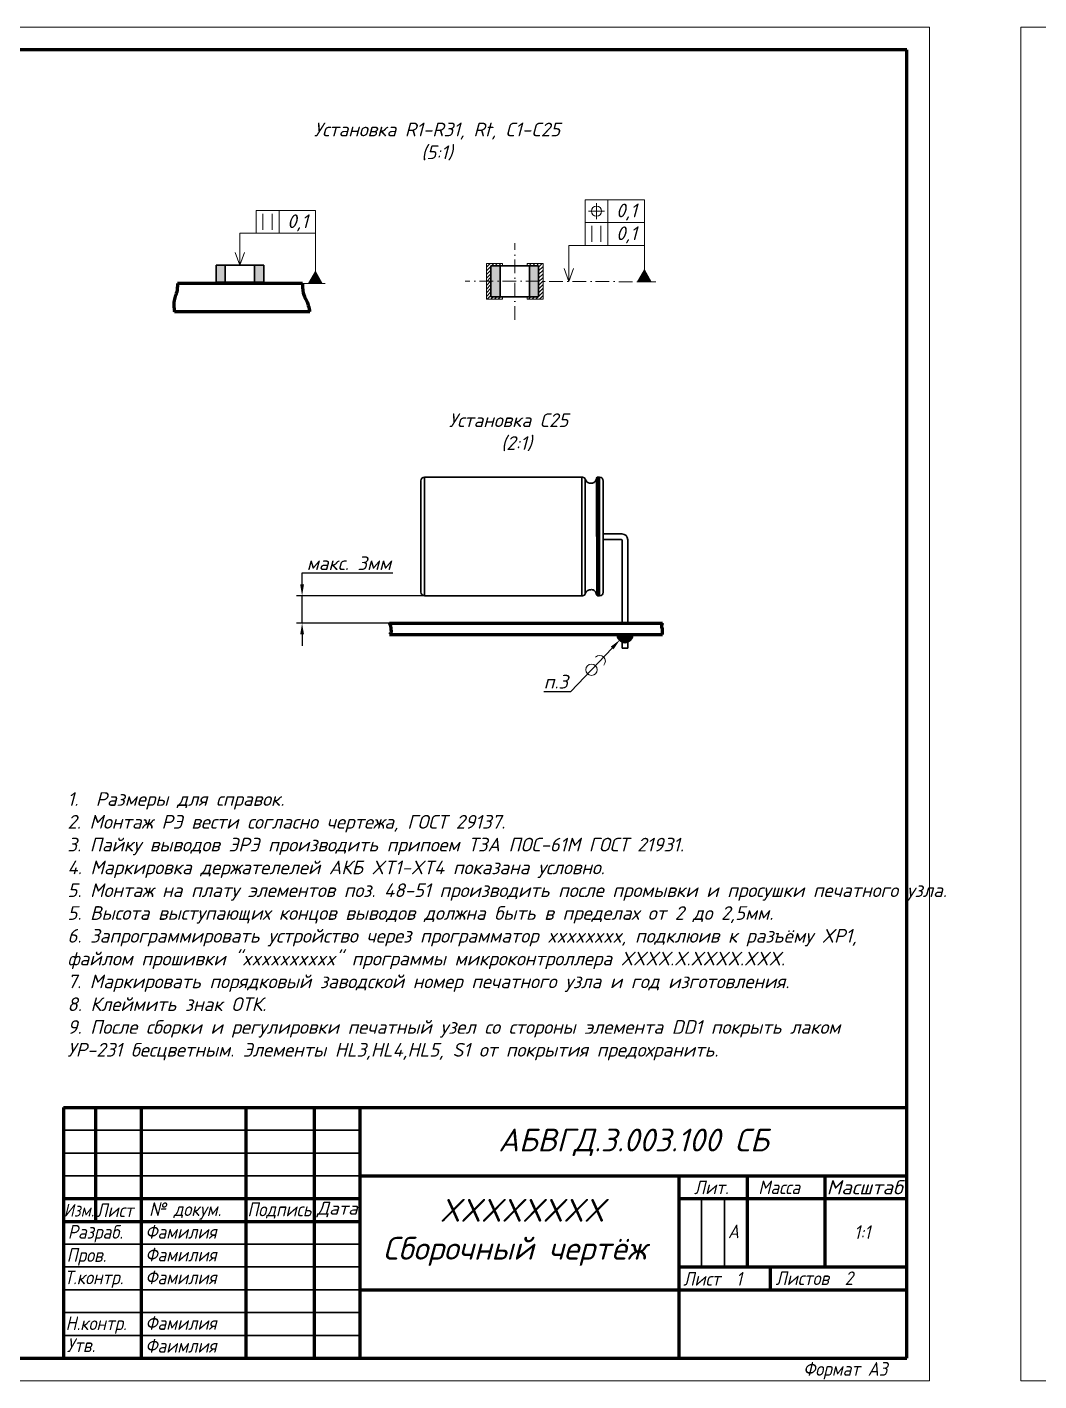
# Model space of a CAD drawing. Header units: millimetres. Extents: x -1 to 4028, y -898 to 1238.
# Drawn here: x 2695.6 to 2917.6, y 933.2 to 1230.2 of the extents above; entities that cross this region are included whole.
import ezdxf
from ezdxf.enums import TextEntityAlignment as Align

# ---------------------------------------------------------------- set-up
doc = ezdxf.new("R2010")
doc.units = ezdxf.units.MM
doc.linetypes.add('482 Границы районов', pattern=[5, 3, -1, 0, -1])
for name, color, linetype, lineweight in [('Осн 0.6', 7, 'Continuous', 60), ('Основная (0.3)', 162, 'Continuous', 30), ('Основная (0.6)', 250, 'Continuous', 60), ('Текст', 240, 'Continuous', 30), ('Тонкая (0.2)', 250, 'Continuous', 20)]:
    doc.layers.add(name, color=color, linetype=linetype, lineweight=lineweight)
doc.styles.add('3мм', font='isocpeui.ttf', dxfattribs={"height": 3})
doc.styles.add('5мм', font='isocpeui.ttf', dxfattribs={"height": 5})
doc.styles.get("Standard").update_dxf_attribs({"font": 'arial.ttf'})
doc.dimstyles.new('ISO-25', dxfattribs={"dimtxt": 2.5, "dimasz": 2.5, "dimexe": 1.25, "dimexo": 0.625, "dimtad": 1, "dimtoh": 1, "dimtxsty": 'Standard', "dimcen": 2.5, "dimadec": 0, "dimazin": 0, "dimtfac": 1, "dimtmove": 0, "dimatfit": 3, "dimfxl": 1, "dimarcsym": 0})

# ---------------------------------------------------------------- blocks, each defined once
blk = doc.blocks.new('*D65')
at = {"layer": 'Defpoints', "color": 0, "transparency": 16777216}
for p in [(2800.08, 1105.47), (2755.96, 1099.47), (2800.08, 1099.47)]:
    blk.add_point(p, dxfattribs=at)
at = {"layer": 'Тонкая (0.2)', "color": 0, "lineweight": -2, "transparency": 16777216}
for p, q in [((2755.96, 1107.97), (2755.96, 1110.47)), ((2755.96, 1110.47), (2775.9, 1110.47)), ((2799.46, 1105.47), (2754.71, 1105.47)), ((2755.96, 1099.47), (2755.96, 1105.47)), ((2799.46, 1099.47), (2754.71, 1099.47)), ((2755.96, 1096.97), (2755.96, 1094.47))]:
    blk.add_line(p, q, dxfattribs=at)
at = {"layer": 'Тонкая (0.2)', "color": 0, "transparency": 16777216}
for points in [[(2755.54, 1107.97), (2756.38, 1107.97), (2755.96, 1105.47)], [(2755.54, 1096.97), (2756.38, 1096.97), (2755.96, 1099.47)]]:
    blk.add_solid(points, dxfattribs=at)
at = {"layer": 'Тонкая (0.2)', "color": 0, "transparency": 16777216, "insert": (2766.24, 1112.6), "char_height": 3, "attachment_point": 5, "style": '3мм'}
blk.add_mtext('макс. 3мм', dxfattribs=at)
blk = doc.blocks.new('*D55')
at = {"layer": 'Defpoints', "color": 0, "transparency": 16777216}
for p in [(2826.8, 1096.97), (2825.7, 1095.81)]:
    blk.add_point(p, dxfattribs=at)
at = {"layer": 'Тонкая (0.2)', "color": 0, "lineweight": -2, "transparency": 16777216}
for p, q in [((2826.8, 1096.97), (2825.7, 1095.81)), ((2814.94, 1084.48), (2823.98, 1094)), ((2808.97, 1084.48), (2814.94, 1084.48))]:
    blk.add_line(p, q, dxfattribs=at)
at = {"layer": 'Тонкая (0.2)', "color": 0, "transparency": 16777216}
blk.add_solid([(2823.68, 1094.29), (2824.28, 1093.71), (2825.7, 1095.81)], dxfattribs=at)
at = {"layer": 'Тонкая (0.2)', "color": 0, "transparency": 16777216, "insert": (2811.64, 1086.61), "char_height": 3, "attachment_point": 5, "style": '3мм'}
blk.add_mtext('п.3', dxfattribs=at)

msp = doc.modelspace()

# ---------------------------------------------------------------- hatches: boundary and pattern name
at = {"layer": 'Осн 0.6'}
h = msp.add_hatch(color=256, dxfattribs=at)
h.dxf.hatch_style = 1
h.paths.add_polyline_path([(2828.402, 1096.973), (2825.202, 1096.973, 1)])
at = {"layer": 'Основная (0.3)'}
h = msp.add_hatch(color=256, dxfattribs=at)
h.dxf.hatch_style = 1
h.paths.add_polyline_path([(2737.076, 1174.229), (2739.099, 1174.229), (2739.099, 1177.979), (2737.076, 1177.979)])
h.paths.add_polyline_path([(2747.557, 1177.979), (2745.534, 1177.979), (2745.534, 1174.229), (2747.557, 1174.229)])
h = msp.add_hatch(color=256, dxfattribs=at)
h.dxf.hatch_style = 1
h.paths.add_polyline_path([(2799.396, 1177.844), (2797.373, 1177.844), (2797.373, 1171.019), (2799.396, 1171.019)])
h.paths.add_polyline_path([(2807.854, 1177.844), (2805.831, 1177.844), (2805.831, 1171.019), (2807.854, 1171.019)])
at = {"layer": 'Тонкая (0.2)'}
h = msp.add_hatch(color=256, dxfattribs=at)
h.dxf.hatch_style = 1
h.paths.add_polyline_path([(2757.401, 1173.979), (2760.401, 1173.979), (2758.901, 1176.577)])
h = msp.add_hatch(color=256, dxfattribs=at)
h.dxf.hatch_style = 1
h.paths.add_polyline_path([(2829.562, 1174.338), (2832.562, 1174.338), (2831.062, 1176.937)])

# ---------------------------------------------------------------- linework, layer by layer
at = {"layer": 'Основная (0.3)'}
for p, q in [((2737.076, 1174.229), (2737.076, 1177.979)), ((2737.076, 1177.979), (2739.099, 1177.979)), ((2739.099, 1177.979), (2739.099, 1174.229)), ((2739.099, 1177.979), (2745.534, 1177.979)), ((2745.534, 1174.229), (2745.534, 1177.979)), ((2745.534, 1177.979), (2747.557, 1177.979)), ((2747.557, 1177.979), (2747.557, 1174.229)), ((2797.373, 1177.844), (2807.854, 1177.844)), ((2797.373, 1171.019), (2797.373, 1177.844)), ((2799.396, 1177.844), (2799.396, 1171.019)), ((2805.831, 1177.844), (2805.831, 1171.019)), ((2807.854, 1177.844), (2807.854, 1171.019)), ((2739.099, 1174.229), (2737.076, 1174.229)), ((2739.099, 1174.229), (2745.534, 1174.229)), ((2747.557, 1174.229), (2745.534, 1174.229)), ((2745.534, 1174.229), (2747.557, 1174.229)), ((2807.854, 1171.019), (2797.373, 1171.019)), ((2782.003, 1130.675), (2782.003, 1106.273)), ((2782.803, 1131.475), (2782.803, 1105.473)), ((2817.361, 1131.475), (2782.803, 1131.475)), ((2817.361, 1105.473), (2817.361, 1131.475)), ((2818.103, 1105.887), (2818.103, 1131.061)), ((2820.625, 1105.581), (2820.585, 1131.273)), ((2820.821, 1131.475), (2820.821, 1105.473)), ((2820.821, 1131.475), (2821.203, 1131.475)), ((2821.203, 1131.475), (2821.203, 1105.473)), ((2822.005, 1130.591), (2822.005, 1106.273)), ((2826.133, 1119.038), (2822.005, 1119.038)), ((2825.982, 1117.817), (2822.005, 1117.834)), ((2826.196, 1099.473), (2826.182, 1117.616)), ((2827.404, 1117.767), (2827.404, 1099.473)), ((2782.803, 1105.473), (2817.361, 1105.473)), ((2820.821, 1105.473), (2821.203, 1105.473)), ((2826.201, 1093.973), (2826.201, 1095.49)), ((2827.404, 1093.973), (2826.201, 1093.973)), ((2827.404, 1093.973), (2827.404, 1095.49)), ((2703.622, 988.22), (2768.622, 988.22)), ((2703.622, 983.22), (2768.622, 983.22)), ((2703.622, 978.22), (2768.622, 978.22)), ((2843.622, 973.22), (2843.622, 958.22)), ((2848.622, 973.22), (2848.622, 958.22)), ((2703.622, 963.22), (2768.622, 963.22)), ((2703.622, 958.22), (2768.622, 958.22)), ((2703.622, 953.22), (2768.622, 953.22)), ((2703.622, 948.22), (2768.622, 948.22)), ((2703.622, 943.22), (2768.622, 943.22))]:
    msp.add_line(p, q, dxfattribs=at)
for centre, radius, start, end in [((2782.803, 1130.675), 0.8, 90, 180), ((2825.982, 1117.616), 0.201, 360, 89.80519), ((2826.133, 1117.767), 1.271, 0, 90), ((2782.803, 1106.273), 0.8, 180, 270)]:
    msp.add_arc(centre, radius, start, end, dxfattribs=at)
for points in [[(2818.103, 1131.061), (2817.966, 1131.342), (2817.704, 1131.447), (2817.361, 1131.475), (2817.361, 1131.475)], [(2820.585, 1131.273), (2820.489, 1130.825), (2820.187, 1130.465), (2819.891, 1130.163), (2819.067, 1130.093), (2818.35, 1130.383), (2818.103, 1131.061)], [(2820.585, 1131.273), (2820.605, 1131.428), (2820.736, 1131.468), (2820.821, 1131.475), (2820.821, 1131.475)], [(2821.203, 1131.475), (2821.527, 1131.472), (2821.841, 1131.262), (2821.951, 1130.952), (2822.012, 1130.76), (2822.005, 1130.591), (2822.005, 1130.591)], [(2818.103, 1105.887), (2817.966, 1105.605), (2817.704, 1105.5), (2817.361, 1105.473), (2817.361, 1105.473)], [(2820.607, 1105.609), (2820.489, 1106.122), (2820.187, 1106.482), (2819.891, 1106.784), (2819.067, 1106.854), (2818.35, 1106.564), (2818.103, 1105.887)], [(2820.607, 1105.609), (2820.674, 1105.481), (2820.821, 1105.473), (2820.821, 1105.473), (2820.821, 1105.473)], [(2821.203, 1105.473), (2821.527, 1105.456), (2821.813, 1105.638), (2821.951, 1105.911), (2822.012, 1106.103), (2822.005, 1106.273), (2822.005, 1106.273)]]:
    msp.add_open_spline(points, degree=3, dxfattribs=at)
at = {"layer": 'Основная (0.6)'}
for p, q in [((2888.622, 1225.22), (2493.622, 1225.22)), ((2888.622, 938.22), (2888.622, 1225.22)), ((2756.034, 1173.979), (2728.599, 1173.979)), ((2757.635, 1167.729), (2727.966, 1167.729)), ((2775.143, 1099.473), (2835.035, 1099.473)), ((2775.143, 1096.973), (2835.035, 1096.973)), ((2703.622, 993.22), (2888.622, 993.22)), ((2703.622, 993.22), (2703.622, 938.272)), ((2710.622, 993.22), (2710.622, 968.22)), ((2720.622, 993.22), (2720.622, 938.22)), ((2743.622, 993.22), (2743.622, 938.22)), ((2758.622, 993.22), (2758.622, 938.22)), ((2768.622, 993.22), (2768.622, 938.22)), ((2888.622, 938.22), (2888.622, 993.22)), ((2768.622, 978.22), (2888.622, 978.22)), ((2838.622, 978.22), (2838.622, 938.22)), ((2853.622, 978.22), (2853.622, 958.22)), ((2870.622, 978.22), (2870.622, 958.22)), ((2703.622, 973.22), (2768.622, 973.22)), ((2838.622, 973.22), (2888.622, 973.22)), ((2703.622, 968.22), (2768.622, 968.22)), ((2838.622, 958.22), (2888.622, 958.22)), ((2858.622, 958.22), (2858.622, 953.22)), ((2768.622, 953.22), (2888.622, 953.22)), ((2493.622, 938.22), (2888.622, 938.22))]:
    msp.add_line(p, q, dxfattribs=at)
msp.add_arc((2826.802, 1096.973), 1.6, 180, 0, dxfattribs=at)
for points in [[(2728.599, 1173.979), (2728.691, 1172.458), (2727.861, 1170.686), (2727.748, 1168.801), (2727.966, 1167.729), (2727.966, 1167.729)], [(2756.034, 1173.979), (2756.034, 1171.581), (2757.058, 1170.311), (2757.404, 1168.754), (2757.635, 1167.729), (2757.635, 1167.729)], [(2775.143, 1099.473), (2775.445, 1098.856), (2775.348, 1098.1), (2775.658, 1097.499), (2775.143, 1096.973), (2775.143, 1096.973)], [(2835.035, 1096.973), (2835.035, 1096.973), (2835.156, 1098.042), (2834.709, 1098.744), (2835.035, 1099.473), (2835.035, 1099.473)]]:
    msp.add_open_spline(points, degree=3, dxfattribs=at)
at = {"layer": 'Тонкая (0.2)'}
for p, q in [((2473.622, 1230.22), (2893.622, 1230.22)), ((2893.622, 1230.22), (2893.622, 933.22)), ((2913.622, 1230.22), (3333.622, 1230.22)), ((2913.622, 933.22), (2913.622, 1230.22)), ((2823.062, 1192.338), (2818.062, 1192.338)), ((2818.062, 1192.338), (2818.062, 1187.338)), ((2820.562, 1188.088), (2820.562, 1191.588)), ((2831.062, 1192.338), (2823.062, 1192.338)), ((2823.062, 1192.338), (2823.062, 1187.338)), ((2831.062, 1187.338), (2831.062, 1192.338)), ((2750.901, 1189.979), (2745.901, 1189.979)), ((2745.901, 1189.979), (2745.901, 1184.979)), ((2747.362, 1185.729), (2747.362, 1189.229)), ((2749.362, 1185.729), (2749.362, 1189.229)), ((2758.901, 1189.979), (2750.901, 1189.979)), ((2750.901, 1189.979), (2750.901, 1184.979)), ((2758.901, 1184.979), (2758.901, 1189.979)), ((2818.812, 1189.838), (2822.312, 1189.838)), ((2823.062, 1187.338), (2818.062, 1187.338)), ((2818.062, 1187.338), (2818.062, 1182.338)), ((2819.523, 1183.088), (2819.523, 1186.588)), ((2821.523, 1183.088), (2821.523, 1186.588)), ((2831.062, 1187.338), (2823.062, 1187.338)), ((2823.062, 1187.338), (2823.062, 1182.338)), ((2831.062, 1182.338), (2831.062, 1187.338)), ((2742.316, 1177.979), (2742.316, 1184.979)), ((2742.316, 1184.979), (2758.901, 1184.979)), ((2758.901, 1184.979), (2758.901, 1176.577)), ((2814.477, 1174.416), (2814.477, 1182.338)), ((2814.477, 1182.338), (2831.062, 1182.338)), ((2831.062, 1182.338), (2831.062, 1176.937)), ((2742.316, 1177.979), (2741.29, 1180.798)), ((2742.316, 1177.979), (2743.342, 1180.798)), ((2757.401, 1173.979), (2758.901, 1176.577)), ((2760.401, 1173.979), (2758.901, 1176.577)), ((2796.396, 1170.519), (2796.396, 1178.344)), ((2796.396, 1178.344), (2799.896, 1178.344)), ((2796.396, 1177.544), (2797.196, 1178.344)), ((2796.396, 1176.744), (2797.373, 1177.72)), ((2796.396, 1177.544), (2796.396, 1176.744)), ((2796.396, 1175.944), (2797.373, 1176.92)), ((2796.396, 1175.144), (2797.373, 1176.12)), ((2797.496, 1177.844), (2797.996, 1178.344)), ((2798.296, 1177.844), (2798.796, 1178.344)), ((2799.096, 1177.844), (2799.596, 1178.344)), ((2799.896, 1178.344), (2799.896, 1177.844)), ((2808.831, 1178.344), (2805.331, 1178.344)), ((2805.331, 1178.344), (2805.331, 1177.844)), ((2805.456, 1178.344), (2805.331, 1178.219)), ((2806.256, 1178.344), (2805.756, 1177.844)), ((2807.056, 1178.344), (2806.556, 1177.844)), ((2807.856, 1178.344), (2807.356, 1177.844)), ((2808.656, 1178.344), (2807.854, 1177.542)), ((2808.831, 1177.719), (2807.854, 1176.742)), ((2808.831, 1176.919), (2807.854, 1175.942)), ((2808.831, 1170.519), (2808.831, 1178.344)), ((2814.477, 1174.416), (2813.451, 1177.235)), ((2814.477, 1174.416), (2815.503, 1177.235)), ((2829.562, 1174.338), (2831.062, 1176.937)), ((2832.562, 1174.338), (2831.062, 1176.937)), ((2736.099, 1173.979), (2736.099, 1174.229)), ((2736.099, 1174.229), (2739.099, 1174.229)), ((2739.599, 1173.979), (2736.099, 1173.979)), ((2736.188, 1173.979), (2736.442, 1174.229)), ((2736.588, 1173.979), (2736.842, 1174.229)), ((2736.988, 1173.979), (2737.242, 1174.229)), ((2737.388, 1173.979), (2737.642, 1174.229)), ((2737.788, 1173.979), (2738.042, 1174.229)), ((2738.188, 1173.979), (2738.442, 1174.229)), ((2738.588, 1173.979), (2738.842, 1174.229)), ((2738.988, 1173.979), (2739.242, 1174.229)), ((2739.099, 1174.229), (2739.599, 1174.229)), ((2739.388, 1173.979), (2739.599, 1174.186)), ((2739.599, 1174.229), (2739.599, 1173.979)), ((2745.534, 1174.229), (2745.034, 1174.229)), ((2745.034, 1174.229), (2745.034, 1173.979)), ((2745.034, 1173.979), (2748.534, 1173.979)), ((2745.123, 1173.979), (2745.377, 1174.229)), ((2745.523, 1173.979), (2745.777, 1174.229)), ((2748.534, 1174.229), (2745.534, 1174.229)), ((2745.923, 1173.979), (2746.177, 1174.229)), ((2746.323, 1173.979), (2746.577, 1174.229)), ((2746.723, 1173.979), (2746.977, 1174.229)), ((2747.123, 1173.979), (2747.377, 1174.229)), ((2747.523, 1173.979), (2747.777, 1174.229)), ((2747.923, 1173.979), (2748.177, 1174.229)), ((2748.323, 1173.979), (2748.534, 1174.186)), ((2748.534, 1173.979), (2748.534, 1174.229)), ((2748.534, 1173.979), (2761.034, 1173.979)), ((2757.401, 1173.979), (2760.401, 1173.979)), ((2796.396, 1175.944), (2796.396, 1175.144)), ((2796.396, 1174.344), (2797.373, 1175.32)), ((2796.396, 1175.144), (2796.396, 1174.344)), ((2796.396, 1173.544), (2797.373, 1174.52)), ((2796.396, 1172.744), (2797.373, 1173.72)), ((2808.831, 1176.119), (2807.854, 1175.142)), ((2808.831, 1175.319), (2807.854, 1174.342)), ((2808.831, 1174.519), (2807.854, 1173.542)), ((2808.831, 1173.719), (2807.854, 1172.742)), ((2808.831, 1172.919), (2808.831, 1173.719)), ((2829.562, 1174.338), (2832.562, 1174.338)), ((2796.396, 1171.944), (2797.373, 1172.92)), ((2796.396, 1171.144), (2797.373, 1172.12)), ((2796.396, 1170.519), (2799.896, 1170.519)), ((2796.571, 1170.519), (2797.373, 1171.32)), ((2797.371, 1170.519), (2797.871, 1171.019)), ((2798.171, 1170.519), (2798.671, 1171.019)), ((2798.971, 1170.519), (2799.471, 1171.019)), ((2799.771, 1170.519), (2799.896, 1170.644)), ((2799.896, 1170.519), (2799.896, 1171.019)), ((2805.331, 1170.519), (2805.331, 1171.019)), ((2808.831, 1170.519), (2805.331, 1170.519)), ((2806.131, 1171.019), (2805.631, 1170.519)), ((2806.931, 1171.019), (2806.431, 1170.519)), ((2808.831, 1172.119), (2807.231, 1170.519)), ((2808.831, 1172.919), (2807.854, 1171.942)), ((2808.831, 1171.319), (2808.031, 1170.519)), ((2808.831, 1172.119), (2808.831, 1172.919)), ((2808.831, 1170.519), (2808.831, 1171.319)), ((2893.622, 933.22), (2473.622, 933.22)), ((3333.622, 933.22), (2913.622, 933.22))]:
    msp.add_line(p, q, dxfattribs=at)
at = {"layer": 'Тонкая (0.2)', "linetype": '482 Границы районов'}
for p, q in [((2802.614, 1166.019), (2802.614, 1182.844)), ((2833.562, 1174.334), (2791.773, 1174.513))]:
    msp.add_line(p, q, dxfattribs=at)
at = {"layer": 'Тонкая (0.2)'}
for centre, radius in [((2820.562, 1189.838), 1.1), ((2819.457, 1089.242), 1.25)]:
    msp.add_circle(centre, radius, dxfattribs=at)
msp.add_arc((2821.246, 1091.124), 1.25, 315, 135, dxfattribs=at)

# ---------------------------------------------------------------- texts
at = {"layer": 'Текст', "style": '3мм', "width": 0.9}
for s, p in [('Лит.', (2841.95, 974.182)), ('Масса', (2856.054, 974.195)), ('Лист', (2710.811, 969.155)), ('№ докум.', (2722.402, 969.394)), ('Разраб.', (2704.567, 964.423)), ('Фамилия', (2721.567, 964.423)), ('А', (2849.385, 964.52)), ('1:1', (2877.071, 964.366)), ('Пров.', (2704.312, 959.336)), ('Фамилия', (2721.567, 959.423)), ('Т.контр.', (2703.804, 954.426)), ('Фамилия', (2721.567, 954.423)), ('Лист  1', (2839.587, 954.118)), ('Листов  2', (2859.834, 954.247)), ('Фамилия', (2721.567, 944.423)), ('Н.контр.', (2704.074, 944.373)), ('Утв.', (2704.34, 939.549)), ('Фаимлия', (2721.567, 939.423)), ('Формат А3', (2865.903, 934.356))]:
    msp.add_text(s, height=3, dxfattribs=at).set_placement(p)
for s, height, p, p2 in [('Масштаб', 3.1144, (2871.052, 974.153), (2887.722, 974.153)), ('Изм.', 2.7998, (2703.687, 969.267), (2710.338, 969.267)), ('Подпись', 3.0771, (2743.967, 969.327), (2758.019, 969.327)), ('Дата', 2.8221, (2759.2, 969.698), (2768.139, 969.698))]:
    msp.add_text(s, height=height, dxfattribs=at).set_placement(p, p2, align=Align.ALIGNED)
at = {"layer": 'Текст', "linetype": 'Continuous', "attachment_point": 1}
for s, insert, char_height, width, style in [('\\pxqc;Установка R1-R31, Rt, C1-C25\\P(5:1)', (2751.376, 1209.253), 3, 68.39159, '3мм'), ('0,1', (2824.866, 1191.487), 3, 23.58949, '3мм'), ('0,1', (2752.705, 1189.127), 3, 23.58949, '3мм'), ('0,1', (2824.866, 1186.487), 3, 23.58949, '3мм'), ('Установка С25\\P\\pxqc;(2:1)', (2788.166, 1145.477), 3, 29.72383, '3мм'), ('АБВГД.3.003.100 СБ', (2799.008, 988.565), 5, 62.39201, '5мм')]:
    msp.add_mtext(s, dxfattribs=dict(at, insert=insert, char_height=char_height, width=width, style=style))
at = {"layer": 'Текст', "attachment_point": 1}
for s, insert, char_height, width, style in [('\\A1;1.  Размеры для справок.\\P2. Монтаж РЭ вести согласно чертежа, ГОСТ 29137.\\P3. Пайку выводов ЭРЭ производить припоем ТЗА ПОС-61М ГОСТ 21931.\\P4. Маркировка держателелей АКБ XT1-XT4 показана условно.\\P5. Монтаж на плату элементов поз. 48-51 производить после промывки и просушки печатного узла.\\P5. Высота выступающих концов выводов должна быть в пределах от 2 до 2,5мм.\\P6. Запрограммировать устройство через программатор xxxxxxxx, подклюив к разъёму XP1, файлом прошивки "xxxxxxxxxx" программы микроконтроллера XXXX.X.XXXX.XXX.\\P7. Маркировать порядковый заводской номер печатного узла и год изготовления.\\P8. Клеймить знак ОТК.\\P9. После сборки и регулировки печатный узел со стороны элемента DD1 покрыть лаком УР-231 бесцветным. Элементы HL3,HL4,HL5, S1 от покрытия предохранить.', (2704.475, 1062.373), 3, 182.87847, '3мм'), ('\\pxqc;XXXXXXXX\\P\\pq*;Сборочный чертёж', (2773.702, 973.153), 5, 61.05895, '5мм')]:
    msp.add_mtext(s, dxfattribs=dict(at, insert=insert, char_height=char_height, width=width, style=style))

# ---------------------------------------------------------------- dimensions: what is measured, and where the dimension line sits
at = {"layer": 'Тонкая (0.2)'}
dim = msp.add_linear_dim(base=(2755.96, 1099.473), p1=(2800.082, 1105.473), p2=(2800.082, 1099.473), angle=90, text='макс. 3мм', dimstyle='ISO-25', override={"dimtxsty": '3мм'}, dxfattribs=at)
dim.commit()
dim.dimension.update_dxf_attribs({"geometry": '*D65', "text_midpoint": (2766.242, 1110.473), "dimtype": 160})
dim = msp.add_radius_dim(center=(2826.802, 1096.973), mpoint=(2825.7, 1095.813), text='п.3', dimstyle='ISO-25', override={"dimtxsty": '3мм'}, dxfattribs=at)
dim.commit()
dim.dimension.update_dxf_attribs({"geometry": '*D55', "text_midpoint": (2811.639, 1084.483), "dimtype": 164})

doc.saveas('drawing.dxf')
